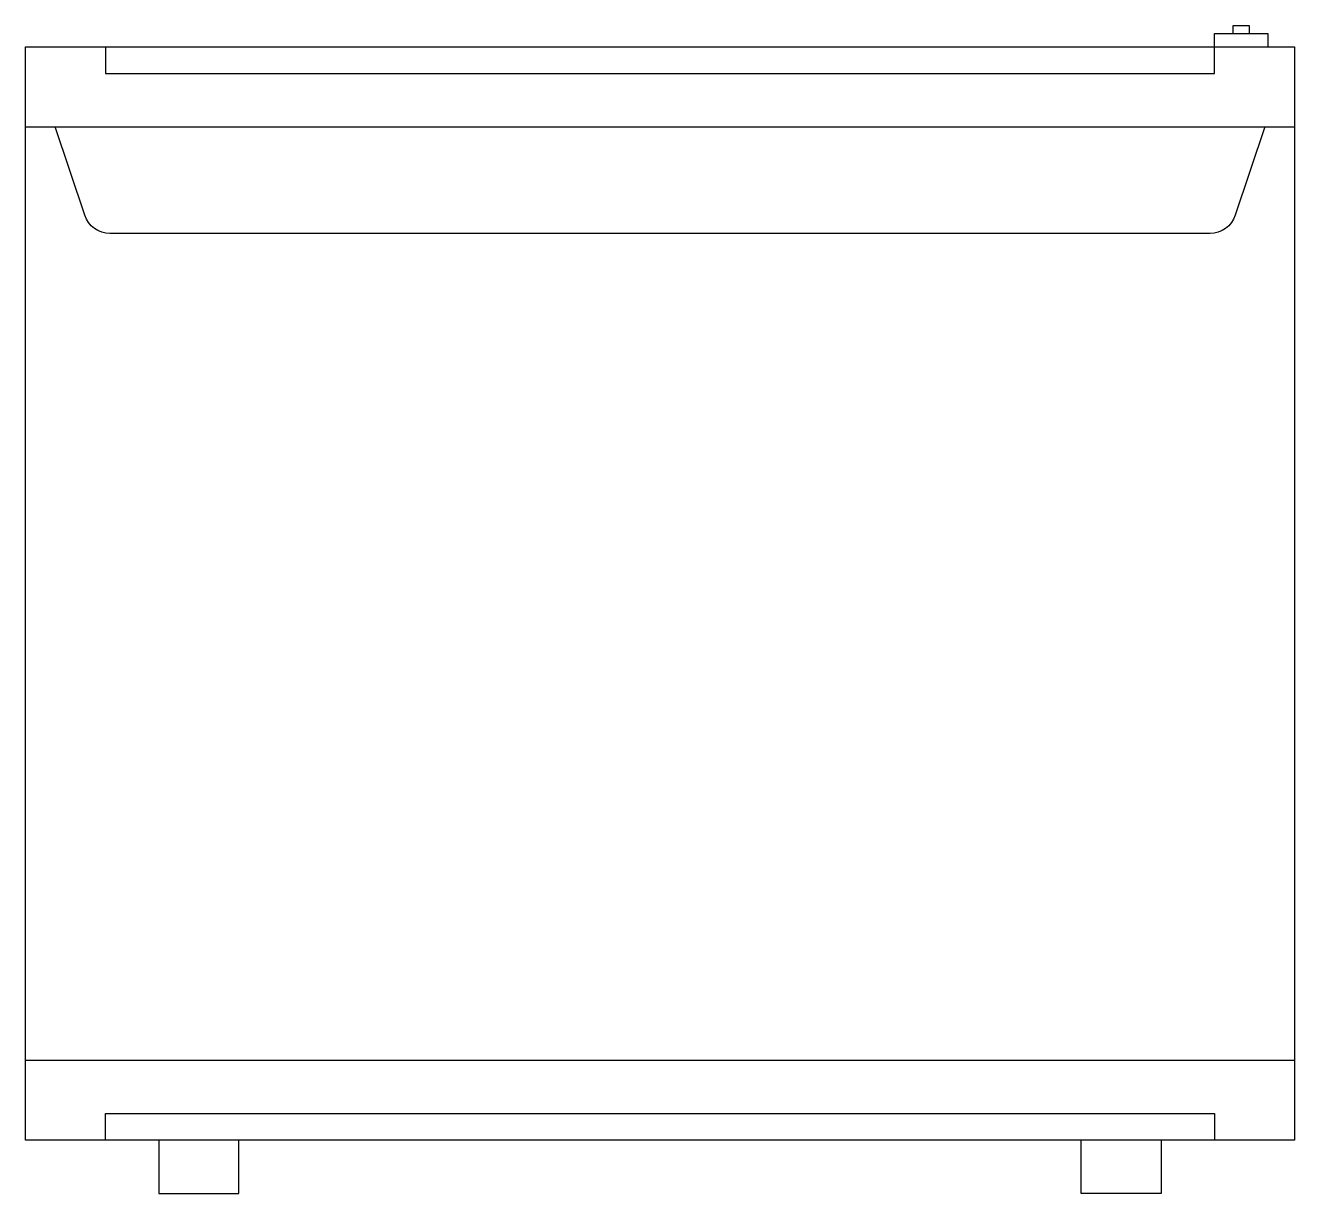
# Model space of a CAD drawing. Header units: millimetres. Extents: x -2990.221 to -2989.745, y 2881.362 to 2881.8.
import ezdxf

# ---------------------------------------------------------------- set-up
doc = ezdxf.new("R2010")
doc.units = ezdxf.units.MM
doc.header["$LTSCALE"] = 10
doc.layers.add('cozinha_geladeiras', color=2, linetype='Continuous')

msp = doc.modelspace()

# ---------------------------------------------------------------- linework, layer by layer
at = {"layer": 'cozinha_geladeiras', "color": 1}
for p, q in [((-2990.22138, 2881.76198), (-2989.74538, 2881.76198)), ((-2990.22138, 2881.41198), (-2989.74538, 2881.41198))]:
    msp.add_line(p, q, dxfattribs=at)
for points in [[(-2989.76838, 2881.79698), (-2989.76838, 2881.79998), (-2989.76238, 2881.79998), (-2989.76238, 2881.79698)], [(-2989.77537, 2881.79198), (-2989.77537, 2881.79698), (-2989.75538, 2881.79698), (-2989.75538, 2881.79198)], [(-2990.19138, 2881.79198), (-2990.19138, 2881.78198), (-2989.77538, 2881.78198), (-2989.77538, 2881.79198)], [(-2990.19138, 2881.38198), (-2990.19138, 2881.39198), (-2989.77538, 2881.39198), (-2989.77538, 2881.38198)]]:
    msp.add_lwpolyline(points, dxfattribs=at)
at = {"layer": 'cozinha_geladeiras'}
msp.add_lwpolyline([(-2990.22138, 2881.38198), (-2990.22138, 2881.79198), (-2989.74538, 2881.79198), (-2989.74538, 2881.38198)], close=True, dxfattribs=at)
at = {"layer": 'cozinha_geladeiras', "color": 1}
msp.add_lwpolyline([(-2989.75655, 2881.76198), (-2989.76763, 2881.72881, -0.322671), (-2989.77711, 2881.72198), (-2990.18965, 2881.72198, -0.322671), (-2990.19913, 2881.72881), (-2990.21021, 2881.76198)], format="xyb", dxfattribs=at)
at = {"layer": 'cozinha_geladeiras'}
for points in [[(-2990.17138, 2881.38198), (-2990.17138, 2881.36198), (-2990.14138, 2881.36198), (-2990.14138, 2881.38198)], [(-2989.79538, 2881.38198), (-2989.79538, 2881.36198), (-2989.82538, 2881.36198), (-2989.82538, 2881.38198)]]:
    msp.add_lwpolyline(points, dxfattribs=at)

doc.saveas('drawing.dxf')
